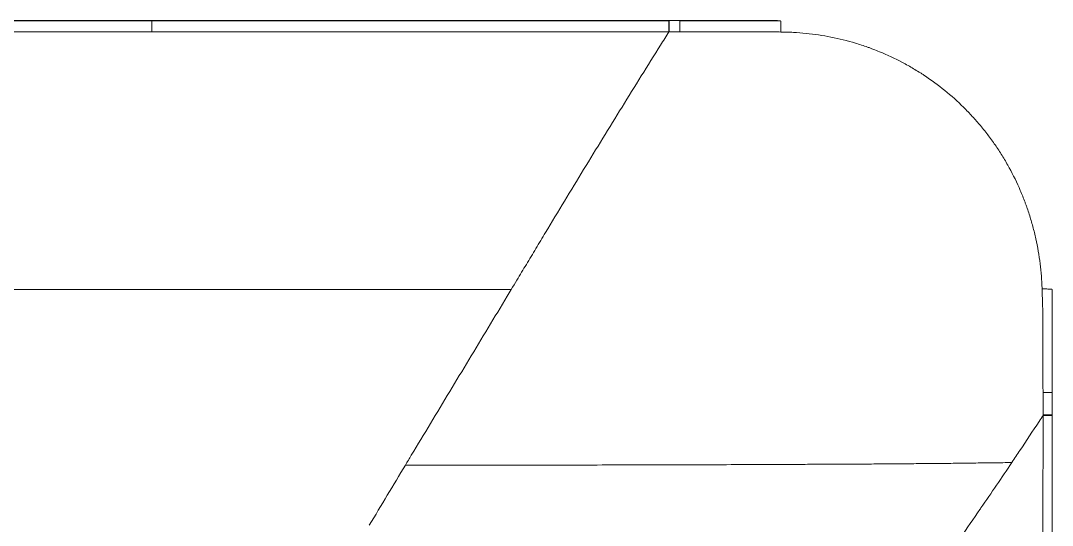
# Model space of a CAD drawing. Header units: millimetres. Extents: x 70151 to 230897, y 35202 to 113211.
# Drawn here: x 183549.6 to 183700.3, y 71215.1 to 71288.8 of the extents above; entities that cross this region are included whole.
import ezdxf

# ---------------------------------------------------------------- set-up
doc = ezdxf.new("R2010")
doc.units = ezdxf.units.MM
doc.header["$LTSCALE"] = 50
doc.layers.add('2-con', color=2, linetype='Continuous')
doc.layers.add('mark-B', color=2, linetype='Continuous', lineweight=20)

# ---------------------------------------------------------------- blocks, each defined once
blk = doc.blocks.new('무풍1way 일반')
at = {"layer": 'mark-B'}
blk.add_line((-544.41, -498.78), (-544.39, -498.78), dxfattribs=at)
blk.add_line((-544.41, -498.78), (-544.39, -498.78), dxfattribs=at)
for centre, major_axis, ratio, start_param, end_param in [((-598.09, -446.1), (-2.31, 0), 0.009278, 0.014051, 1.142358), ((-598.09, -446.1), (-2.31, 0), 0.009278, 0.014051, 1.142358), ((-546, -498.09), (0, -2.31), 0.000111, 5.014126, 6.269245), ((-546, -498.09), (0, -2.31), 0.000111, 5.014126, 6.269245)]:
    blk.add_ellipse(centre, major_axis=major_axis, ratio=ratio, start_param=start_param, end_param=end_param, dxfattribs=at)
for points, degree in [([(-600.41, -442.84), (-600.39, -308.78), (-600.38, -174.73), (-600.32, -40.67)], 3), ([(-600.41, -442.84), (-600.39, -308.78), (-600.38, -174.73), (-600.32, -40.67)], 3), ([(-505.88, -435.5), (-504.12, -432.57), (-502.36, -429.64), (-500.6, -426.71)], 3), ([(-505.88, -435.5), (-504.12, -432.57), (-502.36, -429.64), (-500.6, -426.71)], 3), ([(-600.4, -442.84), (-600.41, -442.84)], 1), ([(-600.4, -442.84), (-600.41, -442.84)], 1), ([(-600.4, -442.84), (-600.4, -442.8), (-600.4, -442.77), (-600.4, -442.73)], 3), ([(-600.4, -442.84), (-600.4, -442.8), (-600.4, -442.77), (-600.4, -442.73)], 3), ([(-600.37, -461.16), (-600.39, -461.17)], 1), ([(-600.37, -461.16), (-600.39, -461.17)], 1), ([(-521.35, -461.16), (-503.11, -461.16), (-484.88, -461.16), (-466.64, -461.16)], 3), ([(-521.35, -461.16), (-503.11, -461.16), (-484.88, -461.16), (-466.64, -461.16)], 3), ([(-466.64, -461.17), (-463.28, -461.17), (-459.91, -461.17), (-456.55, -461.17)], 3), ([(-466.64, -461.17), (-463.28, -461.17), (-459.91, -461.17), (-456.55, -461.17)], 3), ([(-456.55, -461.17), (-456.55, -461.17), (-456.55, -461.17), (-456.55, -461.16)], 3), ([(-456.55, -461.16), (-453.68, -461.16), (-450.81, -461.16), (-447.94, -461.16)], 3), ([(-456.55, -461.17), (-456.55, -461.17), (-456.55, -461.17), (-456.55, -461.16)], 3), ([(-456.55, -461.16), (-453.68, -461.16), (-450.81, -461.16), (-447.94, -461.16)], 3), ([(-544.41, -500.4), (-544.41, -500.42)], 1), ([(-544.39, -500.4), (-544.4, -500.4), (-544.4, -500.4), (-544.41, -500.4)], 3), ([(-544.41, -500.4), (-544.41, -500.42)], 1), ([(-544.39, -500.4), (-544.4, -500.4), (-544.4, -500.4), (-544.41, -500.4)], 3), ([(-468.81, -500.4), (-468.81, -500.42)], 1), ([(-468.81, -500.4), (-468.81, -500.42)], 1), ([(-447.72, -500.42), (-454.75, -500.42), (-461.78, -500.42), (-468.81, -500.42)], 3), ([(-447.72, -500.42), (-454.75, -500.42), (-461.78, -500.42), (-468.81, -500.42)], 3)]:
    blk.add_open_spline(points, degree=degree, dxfattribs=at)
for points, knots in [([(-598.85, -40.76), (-598.87, -57.51), (-598.88, -74.26), (-598.91, -107.76), (-598.93, -124.51), (-598.96, -174.76), (-598.98, -208.26), (-599.01, -275.25), (-599.02, -308.75), (-599.03, -375.75), (-599.04, -409.25), (-599.05, -442.75)], [0, 0, 0, 0, 0.125, 0.125, 0.25, 0.25, 0.5, 0.5, 0.75, 0.75, 1, 1, 1, 1]), ([(-598.85, -40.76), (-598.87, -57.51), (-598.88, -74.26), (-598.91, -107.76), (-598.93, -124.51), (-598.96, -174.76), (-598.98, -208.26), (-599.01, -275.25), (-599.02, -308.75), (-599.03, -375.75), (-599.04, -409.25), (-599.05, -442.75)], [0, 0, 0, 0, 0.125, 0.125, 0.25, 0.25, 0.5, 0.5, 0.75, 0.75, 1, 1, 1, 1]), ([(-580.48, -415.72), (-580.71, -416.04), (-581.94, -417.76), (-585.09, -422.19), (-587.96, -426.3), (-589.83, -429.02)], [0, 0, 0, 0, 0.074315, 0.388625, 1, 1, 1, 1]), ([(-580.48, -415.72), (-580.71, -416.04), (-581.94, -417.76), (-585.09, -422.19), (-587.96, -426.3), (-589.83, -429.02)], [0, 0, 0, 0, 0.074315, 0.388625, 1, 1, 1, 1]), ([(-589.83, -429.02), (-589.88, -429.1), (-591.45, -431.38), (-593.01, -433.66), (-594.49, -435.88)], [0, 0, 0, 0, 0.033607, 1, 1, 1, 1]), ([(-589.83, -429.02), (-589.88, -429.1), (-591.45, -431.38), (-593.01, -433.66), (-594.49, -435.88)], [0, 0, 0, 0, 0.033607, 1, 1, 1, 1]), ([(-505.88, -435.5), (-509.63, -435.5), (-513.37, -435.5), (-517.57, -435.5), (-518.04, -435.5), (-518.74, -435.5), (-518.97, -435.5), (-519.44, -435.5), (-519.67, -435.5), (-520.84, -435.5), (-521.78, -435.5), (-524.58, -435.5), (-526.45, -435.51), (-530.18, -435.51), (-532.05, -435.51), (-535.78, -435.52), (-537.65, -435.52), (-541.38, -435.53), (-543.24, -435.54), (-546.97, -435.55), (-548.83, -435.55), (-552.56, -435.56), (-554.42, -435.57), (-556.75, -435.58), (-557.21, -435.58), (-558.14, -435.58), (-558.61, -435.59), (-560, -435.59), (-560.93, -435.6), (-562.79, -435.6), (-563.72, -435.61), (-565.57, -435.62), (-566.5, -435.62), (-569.27, -435.63), (-571.12, -435.64), (-573.88, -435.66), (-574.8, -435.67), (-576.18, -435.68), (-576.64, -435.68), (-577.56, -435.69), (-578.01, -435.69), (-579.38, -435.7), (-580.3, -435.71), (-581.43, -435.72), (-581.66, -435.72), (-582.11, -435.72), (-582.56, -435.73), (-583.02, -435.73), (-583.35, -435.74), (-583.47, -435.74), (-583.69, -435.74), (-583.8, -435.74), (-584.14, -435.74), (-584.36, -435.75), (-584.81, -435.75), (-585.03, -435.75), (-585.7, -435.76), (-586.15, -435.77), (-587.48, -435.78), (-588.37, -435.79), (-590.13, -435.82), (-591.01, -435.83), (-592.76, -435.85), (-593.63, -435.86), (-594.49, -435.88)], [0, 0, 0, 0, 0.125, 0.125, 0.140625, 0.140625, 0.148437, 0.148437, 0.15625, 0.15625, 0.1875, 0.1875, 0.25, 0.25, 0.3125, 0.3125, 0.375, 0.375, 0.4375, 0.4375, 0.5, 0.5, 0.5625, 0.5625, 0.578125, 0.578125, 0.59375, 0.59375, 0.625, 0.625, 0.65625, 0.65625, 0.6875, 0.6875, 0.75, 0.75, 0.78125, 0.78125, 0.796875, 0.796875, 0.8125, 0.8125, 0.84375, 0.84375, 0.851563, 0.851563, 0.859375, 0.867188, 0.867188, 0.871094, 0.871094, 0.875, 0.875, 0.882813, 0.882813, 0.890625, 0.890625, 0.90625, 0.90625, 0.9375, 0.9375, 0.96875, 0.96875, 1, 1, 1, 1]), ([(-505.88, -435.5), (-509.63, -435.5), (-513.37, -435.5), (-517.57, -435.5), (-518.04, -435.5), (-518.74, -435.5), (-518.97, -435.5), (-519.44, -435.5), (-519.67, -435.5), (-520.84, -435.5), (-521.78, -435.5), (-524.58, -435.5), (-526.45, -435.51), (-530.18, -435.51), (-532.05, -435.51), (-535.78, -435.52), (-537.65, -435.52), (-541.38, -435.53), (-543.24, -435.54), (-546.97, -435.55), (-548.83, -435.55), (-552.56, -435.56), (-554.42, -435.57), (-556.75, -435.58), (-557.21, -435.58), (-558.14, -435.58), (-558.61, -435.59), (-560, -435.59), (-560.93, -435.6), (-562.79, -435.6), (-563.72, -435.61), (-565.57, -435.62), (-566.5, -435.62), (-569.27, -435.63), (-571.12, -435.64), (-573.88, -435.66), (-574.8, -435.67), (-576.18, -435.68), (-576.64, -435.68), (-577.56, -435.69), (-578.01, -435.69), (-579.38, -435.7), (-580.3, -435.71), (-581.43, -435.72), (-581.66, -435.72), (-582.11, -435.72), (-582.56, -435.73), (-583.02, -435.73), (-583.35, -435.74), (-583.47, -435.74), (-583.69, -435.74), (-583.8, -435.74), (-584.14, -435.74), (-584.36, -435.75), (-584.81, -435.75), (-585.03, -435.75), (-585.7, -435.76), (-586.15, -435.77), (-587.48, -435.78), (-588.37, -435.79), (-590.13, -435.82), (-591.01, -435.83), (-592.76, -435.85), (-593.63, -435.86), (-594.49, -435.88)], [0, 0, 0, 0, 0.125, 0.125, 0.140625, 0.140625, 0.148438, 0.148438, 0.15625, 0.15625, 0.1875, 0.1875, 0.25, 0.25, 0.3125, 0.3125, 0.375, 0.375, 0.4375, 0.4375, 0.5, 0.5, 0.5625, 0.5625, 0.578125, 0.578125, 0.59375, 0.59375, 0.625, 0.625, 0.65625, 0.65625, 0.6875, 0.6875, 0.75, 0.75, 0.78125, 0.78125, 0.796875, 0.796875, 0.8125, 0.8125, 0.84375, 0.84375, 0.851563, 0.851563, 0.859375, 0.867188, 0.867188, 0.871094, 0.871094, 0.875, 0.875, 0.882813, 0.882813, 0.890625, 0.890625, 0.90625, 0.90625, 0.9375, 0.9375, 0.96875, 0.96875, 1, 1, 1, 1]), ([(-505.88, -435.5), (-506.17, -435.98), (-508.33, -439.56), (-512.35, -446.24), (-517.03, -453.99), (-520.03, -458.96), (-521.16, -460.84), (-521.35, -461.16)], [0, 0, 0, 0, 0.055893, 0.4182, 0.780507, 0.96166, 1, 1, 1, 1]), ([(-505.88, -435.5), (-506.17, -435.98), (-508.33, -439.56), (-512.35, -446.24), (-517.03, -453.99), (-520.03, -458.96), (-521.16, -460.84), (-521.35, -461.16)], [0, 0, 0, 0, 0.055893, 0.4182, 0.780507, 0.96166, 1, 1, 1, 1]), ([(-594.49, -435.88), (-594.89, -436.47), (-596.23, -438.46), (-597.74, -440.76), (-598.86, -442.46), (-599.05, -442.75)], [0, 0, 0, 0, 0.259112, 0.872786, 1, 1, 1, 1]), ([(-594.49, -435.88), (-594.89, -436.47), (-596.23, -438.46), (-597.74, -440.76), (-598.86, -442.46), (-599.05, -442.75)], [0, 0, 0, 0, 0.259112, 0.872786, 1, 1, 1, 1]), ([(-600.41, -446.1), (-600.41, -445.56), (-600.41, -445.01), (-600.41, -444.2), (-600.41, -443.93), (-600.41, -443.38), (-600.41, -443.11), (-600.41, -442.84)], [0, 0, 0, 0, 0.5, 0.5, 0.75, 0.75, 1, 1, 1, 1]), ([(-600.41, -446.1), (-600.41, -445.56), (-600.41, -445.01), (-600.41, -444.2), (-600.41, -443.93), (-600.41, -443.38), (-600.41, -443.11), (-600.41, -442.84)], [0, 0, 0, 0, 0.5, 0.5, 0.75, 0.75, 1, 1, 1, 1]), ([(-600.4, -442.73), (-600.39, -442.73), (-600.38, -442.73), (-600.35, -442.73), (-600.33, -442.73), (-600.26, -442.74), (-600.22, -442.74), (-600.13, -442.74), (-600.08, -442.74), (-599.96, -442.74), (-599.9, -442.74), (-599.75, -442.74), (-599.68, -442.74), (-599.51, -442.74), (-599.42, -442.75), (-599.24, -442.75), (-599.15, -442.75), (-599.05, -442.75)], [0, 0, 0, 0, 0.125, 0.125, 0.25, 0.25, 0.375, 0.375, 0.5, 0.5, 0.625, 0.625, 0.75, 0.75, 0.875, 0.875, 1, 1, 1, 1]), ([(-600.4, -442.73), (-600.39, -442.73), (-600.38, -442.73), (-600.35, -442.73), (-600.33, -442.73), (-600.26, -442.74), (-600.22, -442.74), (-600.13, -442.74), (-600.08, -442.74), (-599.96, -442.74), (-599.9, -442.74), (-599.75, -442.74), (-599.68, -442.74), (-599.51, -442.74), (-599.42, -442.75), (-599.24, -442.75), (-599.15, -442.75), (-599.05, -442.75)], [0, 0, 0, 0, 0.125, 0.125, 0.25, 0.25, 0.375, 0.375, 0.5, 0.5, 0.625, 0.625, 0.75, 0.75, 0.875, 0.875, 1, 1, 1, 1]), ([(-600.4, -442.84), (-600.39, -442.84), (-600.38, -442.84), (-600.35, -442.84), (-600.33, -442.84), (-600.26, -442.84), (-600.22, -442.84), (-600.13, -442.85), (-600.08, -442.85), (-599.96, -442.85), (-599.9, -442.85), (-599.75, -442.85), (-599.68, -442.85), (-599.51, -442.85), (-599.42, -442.85), (-599.24, -442.85), (-599.15, -442.85), (-599.05, -442.86)], [0, 0, 0, 0, 0.125, 0.125, 0.25, 0.25, 0.375, 0.375, 0.5, 0.5, 0.625, 0.625, 0.75, 0.75, 0.875, 0.875, 1, 1, 1, 1]), ([(-600.4, -442.84), (-600.39, -442.84), (-600.38, -442.84), (-600.35, -442.84), (-600.33, -442.84), (-600.26, -442.84), (-600.22, -442.84), (-600.13, -442.85), (-600.08, -442.85), (-599.96, -442.85), (-599.9, -442.85), (-599.75, -442.85), (-599.68, -442.85), (-599.51, -442.85), (-599.42, -442.85), (-599.24, -442.85), (-599.15, -442.85), (-599.05, -442.86)], [0, 0, 0, 0, 0.125, 0.125, 0.25, 0.25, 0.375, 0.375, 0.5, 0.5, 0.625, 0.625, 0.75, 0.75, 0.875, 0.875, 1, 1, 1, 1]), ([(-599.05, -442.75), (-599.05, -442.75), (-599.05, -442.75), (-599.05, -442.78), (-599.05, -442.82), (-599.05, -442.86)], [0, 0, 0, 0, 0.000397, 0.000397, 1, 1, 1, 1]), ([(-599.05, -442.75), (-599.05, -442.75), (-599.05, -442.75), (-599.05, -442.78), (-599.05, -442.82), (-599.05, -442.86)], [0, 0, 0, 0, 0.000397, 0.000397, 1, 1, 1, 1]), ([(-599.05, -442.86), (-599.05, -442.94), (-599.05, -443.03), (-599.05, -443.45), (-599.05, -443.78), (-599.05, -444.65), (-599.05, -445.17), (-599.05, -445.84), (-599.05, -445.98), (-599.05, -446.12)], [0, 0, 0, 0, 0.080013, 0.080013, 0.386564, 0.386564, 0.870225, 0.870225, 1, 1, 1, 1]), ([(-599.05, -442.86), (-599.05, -442.94), (-599.05, -443.03), (-599.05, -443.45), (-599.05, -443.78), (-599.05, -444.65), (-599.05, -445.17), (-599.05, -445.84), (-599.05, -445.98), (-599.05, -446.12)], [0, 0, 0, 0, 0.080013, 0.080013, 0.386564, 0.386564, 0.870225, 0.870225, 1, 1, 1, 1]), ([(-600.37, -461.16), (-600.38, -460.54), (-600.38, -459.91), (-600.39, -458.97), (-600.39, -458.66), (-600.39, -458.18), (-600.39, -458.03), (-600.39, -457.71), (-600.39, -457.56), (-600.39, -456.77), (-600.39, -456.15), (-600.39, -454.89), (-600.39, -454.26), (-600.39, -451.12), (-600.4, -448.61), (-600.4, -446.1)], [0, 0, 0, 0, 0.125, 0.125, 0.1875, 0.1875, 0.21875, 0.21875, 0.25, 0.25, 0.375, 0.375, 0.5, 0.5, 1, 1, 1, 1]), ([(-600.37, -461.16), (-600.38, -460.54), (-600.38, -459.91), (-600.39, -458.97), (-600.39, -458.66), (-600.39, -458.18), (-600.39, -458.03), (-600.39, -457.71), (-600.39, -457.56), (-600.39, -456.77), (-600.39, -456.15), (-600.39, -454.89), (-600.39, -454.26), (-600.39, -451.12), (-600.4, -448.61), (-600.4, -446.1)], [0, 0, 0, 0, 0.125, 0.125, 0.1875, 0.1875, 0.21875, 0.21875, 0.25, 0.25, 0.375, 0.375, 0.5, 0.5, 1, 1, 1, 1]), ([(-599.05, -446.12), (-599.04, -448.64), (-599.04, -451.16), (-599.03, -454.31), (-599.03, -454.94), (-599.03, -455.88), (-599.03, -456.2), (-599.03, -456.67), (-599.03, -456.91), (-599.03, -457.14), (-599.03, -457.3), (-599.03, -457.38), (-599.03, -457.54), (-599.02, -457.61), (-599.02, -457.77), (-599.02, -457.85), (-599.02, -457.97), (-599.02, -458.01), (-599.02, -458.09), (-599.01, -458.13), (-599.01, -458.24), (-599.01, -458.32), (-598.99, -458.72), (-598.98, -459.03), (-598.95, -459.98), (-598.93, -460.6), (-598.91, -461.23)], [0, 0, 0, 0, 0.5, 0.5, 0.625, 0.625, 0.6875, 0.6875, 0.71875, 0.734375, 0.734375, 0.75, 0.75, 0.765625, 0.765625, 0.78125, 0.78125, 0.789062, 0.789062, 0.796875, 0.796875, 0.8125, 0.8125, 0.875, 0.875, 1, 1, 1, 1]), ([(-599.05, -446.12), (-599.04, -448.64), (-599.04, -451.16), (-599.03, -454.31), (-599.03, -454.94), (-599.03, -455.88), (-599.03, -456.2), (-599.03, -456.67), (-599.03, -456.91), (-599.03, -457.14), (-599.03, -457.3), (-599.03, -457.38), (-599.03, -457.54), (-599.02, -457.61), (-599.02, -457.77), (-599.02, -457.85), (-599.02, -457.97), (-599.02, -458.01), (-599.02, -458.09), (-599.01, -458.13), (-599.01, -458.24), (-599.01, -458.32), (-598.99, -458.72), (-598.98, -459.03), (-598.95, -459.98), (-598.93, -460.6), (-598.91, -461.23)], [0, 0, 0, 0, 0.5, 0.5, 0.625, 0.625, 0.6875, 0.6875, 0.71875, 0.734375, 0.734375, 0.75, 0.75, 0.765625, 0.765625, 0.78125, 0.78125, 0.789063, 0.789063, 0.796875, 0.796875, 0.8125, 0.8125, 0.875, 0.875, 1, 1, 1, 1]), ([(-600.37, -461.16), (-600.37, -461.17), (-600.36, -461.17), (-600.32, -461.18), (-600.3, -461.19), (-600.23, -461.19), (-600.19, -461.2), (-600.09, -461.2), (-600.03, -461.21), (-599.9, -461.21), (-599.83, -461.22), (-599.67, -461.22), (-599.59, -461.22), (-599.41, -461.23), (-599.32, -461.23), (-599.12, -461.23), (-599.02, -461.23), (-598.91, -461.23)], [0, 0, 0, 0, 0.125, 0.125, 0.25, 0.25, 0.375, 0.375, 0.5, 0.5, 0.625, 0.625, 0.75, 0.75, 0.875, 0.875, 1, 1, 1, 1]), ([(-600.37, -461.16), (-600.37, -461.17), (-600.36, -461.17), (-600.32, -461.18), (-600.3, -461.19), (-600.23, -461.19), (-600.19, -461.2), (-600.09, -461.2), (-600.03, -461.21), (-599.9, -461.21), (-599.83, -461.22), (-599.67, -461.22), (-599.59, -461.22), (-599.41, -461.23), (-599.32, -461.23), (-599.12, -461.23), (-599.02, -461.23), (-598.91, -461.23)], [0, 0, 0, 0, 0.125, 0.125, 0.25, 0.25, 0.375, 0.375, 0.5, 0.5, 0.625, 0.625, 0.75, 0.75, 0.875, 0.875, 1, 1, 1, 1]), ([(-598.91, -461.23), (-598.9, -461.54), (-598.89, -461.85), (-598.87, -462.23), (-598.86, -462.31), (-598.85, -462.47), (-598.84, -462.7), (-598.78, -463.55), (-598.7, -464.31), (-598.47, -466.14), (-598.26, -467.36), (-597.87, -469.16), (-597.72, -469.75), (-597.4, -470.94), (-597.23, -471.54), (-596.94, -472.42), (-596.84, -472.72), (-596.69, -473.16), (-596.64, -473.3), (-596.53, -473.59), (-596.37, -474.03), (-596.2, -474.47), (-595.97, -475.04), (-595.85, -475.32), (-595.24, -476.74), (-594.7, -477.85), (-593.82, -479.46), (-593.51, -479.99), (-593.03, -480.78), (-592.86, -481.04), (-592.53, -481.55), (-592.02, -482.32), (-591.48, -483.08), (-590.92, -483.82), (-590.73, -484.06), (-590.44, -484.43), (-590.34, -484.55), (-590.14, -484.79), (-590.04, -484.91), (-589.55, -485.51), (-589.14, -485.97), (-588.51, -486.65), (-588.3, -486.88), (-587.88, -487.32), (-587.66, -487.54), (-586.56, -488.62), (-585.65, -489.44), (-583.74, -490.99), (-582.75, -491.72), (-581.58, -492.49), (-581.45, -492.57), (-581.19, -492.74), (-581.06, -492.83), (-580.67, -493.07), (-580.4, -493.24), (-579.6, -493.71), (-579.06, -494.02), (-577.42, -494.89), (-576.29, -495.41), (-574.86, -496), (-574.57, -496.11), (-574.13, -496.28), (-573.99, -496.34), (-573.7, -496.44), (-572.97, -496.71), (-572.23, -496.95), (-570.46, -497.48), (-569.27, -497.78), (-566.86, -498.25), (-565.65, -498.43), (-563.82, -498.62), (-563.2, -498.67), (-562.43, -498.71), (-562.28, -498.71), (-561.97, -498.73), (-561.81, -498.73), (-561.35, -498.74), (-561.04, -498.75), (-560.73, -498.75)], [0, 0, 0, 0, 0.015625, 0.015625, 0.019531, 0.019531, 0.023438, 0.03125, 0.0625, 0.0625, 0.125, 0.125, 0.15625, 0.15625, 0.1875, 0.1875, 0.203125, 0.203125, 0.210938, 0.210938, 0.21875, 0.234375, 0.234375, 0.25, 0.25, 0.3125, 0.3125, 0.34375, 0.34375, 0.359375, 0.359375, 0.375, 0.40625, 0.40625, 0.421875, 0.421875, 0.429688, 0.429688, 0.4375, 0.4375, 0.46875, 0.46875, 0.484375, 0.484375, 0.5, 0.5, 0.5625, 0.5625, 0.625, 0.625, 0.632813, 0.632813, 0.640625, 0.640625, 0.65625, 0.65625, 0.6875, 0.6875, 0.75, 0.75, 0.765625, 0.765625, 0.773438, 0.773438, 0.78125, 0.8125, 0.8125, 0.875, 0.875, 0.9375, 0.9375, 0.96875, 0.96875, 0.976563, 0.976563, 0.984375, 0.984375, 1, 1, 1, 1]), ([(-598.91, -461.23), (-598.9, -461.54), (-598.89, -461.85), (-598.87, -462.23), (-598.86, -462.31), (-598.85, -462.47), (-598.84, -462.7), (-598.78, -463.55), (-598.7, -464.31), (-598.47, -466.14), (-598.26, -467.36), (-597.87, -469.16), (-597.72, -469.75), (-597.4, -470.94), (-597.23, -471.54), (-596.94, -472.42), (-596.84, -472.72), (-596.69, -473.16), (-596.64, -473.3), (-596.53, -473.59), (-596.37, -474.03), (-596.2, -474.47), (-595.97, -475.04), (-595.85, -475.32), (-595.24, -476.74), (-594.7, -477.85), (-593.82, -479.46), (-593.51, -479.99), (-593.03, -480.78), (-592.86, -481.04), (-592.53, -481.55), (-592.02, -482.32), (-591.48, -483.08), (-590.92, -483.82), (-590.73, -484.06), (-590.44, -484.43), (-590.34, -484.55), (-590.14, -484.79), (-590.04, -484.91), (-589.55, -485.51), (-589.14, -485.97), (-588.51, -486.65), (-588.3, -486.88), (-587.88, -487.32), (-587.66, -487.54), (-586.56, -488.62), (-585.65, -489.44), (-583.74, -490.99), (-582.75, -491.72), (-581.58, -492.49), (-581.45, -492.57), (-581.19, -492.74), (-581.06, -492.83), (-580.67, -493.07), (-580.4, -493.24), (-579.6, -493.71), (-579.06, -494.02), (-577.42, -494.89), (-576.29, -495.41), (-574.86, -496), (-574.57, -496.11), (-574.13, -496.28), (-573.99, -496.34), (-573.7, -496.44), (-572.97, -496.71), (-572.23, -496.95), (-570.46, -497.48), (-569.27, -497.78), (-566.86, -498.25), (-565.65, -498.43), (-563.82, -498.62), (-563.2, -498.67), (-562.43, -498.71), (-562.28, -498.71), (-561.97, -498.73), (-561.81, -498.73), (-561.35, -498.74), (-561.04, -498.75), (-560.73, -498.75)], [0, 0, 0, 0, 0.015625, 0.015625, 0.019531, 0.019531, 0.023437, 0.03125, 0.0625, 0.0625, 0.125, 0.125, 0.15625, 0.15625, 0.1875, 0.1875, 0.203125, 0.203125, 0.210937, 0.210937, 0.21875, 0.234375, 0.234375, 0.25, 0.25, 0.3125, 0.3125, 0.34375, 0.34375, 0.359375, 0.359375, 0.375, 0.40625, 0.40625, 0.421875, 0.421875, 0.429687, 0.429687, 0.4375, 0.4375, 0.46875, 0.46875, 0.484375, 0.484375, 0.5, 0.5, 0.5625, 0.5625, 0.625, 0.625, 0.632813, 0.632813, 0.640625, 0.640625, 0.65625, 0.65625, 0.6875, 0.6875, 0.75, 0.75, 0.765625, 0.765625, 0.773438, 0.773438, 0.78125, 0.8125, 0.8125, 0.875, 0.875, 0.9375, 0.9375, 0.96875, 0.96875, 0.976563, 0.976563, 0.984375, 0.984375, 1, 1, 1, 1]), ([(-521.35, -461.16), (-521.62, -461.61), (-522.36, -462.83), (-523.56, -464.82), (-524.95, -467.14), (-526.81, -470.22), (-530.06, -475.61), (-534.73, -483.25), (-539.41, -490.83), (-542.63, -495.99), (-543.98, -498.13), (-544.39, -498.78)], [0, 0, 0, 0, 0.035081, 0.095911, 0.156741, 0.217571, 0.33923, 0.582549, 0.825868, 0.947527, 1, 1, 1, 1]), ([(-521.35, -461.16), (-521.62, -461.61), (-522.36, -462.83), (-523.56, -464.82), (-524.95, -467.14), (-526.81, -470.22), (-530.06, -475.61), (-534.73, -483.25), (-539.41, -490.83), (-542.63, -495.99), (-543.98, -498.13), (-544.39, -498.78)], [0, 0, 0, 0, 0.035081, 0.095911, 0.156741, 0.217571, 0.33923, 0.582549, 0.825868, 0.947527, 1, 1, 1, 1]), ([(-560.71, -500.4), (-560.71, -500.39), (-560.71, -500.38), (-560.72, -500.34), (-560.72, -500.31), (-560.72, -500.26), (-560.72, -500.25), (-560.72, -500.23), (-560.72, -500.19), (-560.72, -500.16), (-560.72, -500.07), (-560.72, -500.01), (-560.72, -499.91), (-560.72, -499.89), (-560.72, -499.86), (-560.72, -499.84), (-560.72, -499.78), (-560.72, -499.73), (-560.73, -499.6), (-560.73, -499.51), (-560.73, -499.38), (-560.73, -499.36), (-560.73, -499.31), (-560.73, -499.28), (-560.73, -499.2), (-560.73, -499.15), (-560.73, -499.06), (-560.73, -499.03), (-560.73, -498.99), (-560.73, -498.98), (-560.73, -498.97), (-560.73, -498.95), (-560.73, -498.88), (-560.73, -498.81), (-560.73, -498.75)], [0, 0, 0, 0, 0.125, 0.125, 0.25, 0.25, 0.28125, 0.28125, 0.3125, 0.375, 0.375, 0.5, 0.5, 0.53125, 0.53125, 0.5625, 0.5625, 0.625, 0.625, 0.75, 0.75, 0.78125, 0.78125, 0.8125, 0.8125, 0.875, 0.875, 0.90625, 0.914063, 0.914063, 0.921875, 0.921875, 0.9375, 1, 1, 1, 1]), ([(-560.71, -500.4), (-560.71, -500.39), (-560.71, -500.38), (-560.72, -500.34), (-560.72, -500.31), (-560.72, -500.26), (-560.72, -500.25), (-560.72, -500.23), (-560.72, -500.19), (-560.72, -500.16), (-560.72, -500.07), (-560.72, -500.01), (-560.72, -499.91), (-560.72, -499.89), (-560.72, -499.86), (-560.72, -499.84), (-560.72, -499.78), (-560.72, -499.73), (-560.73, -499.6), (-560.73, -499.51), (-560.73, -499.38), (-560.73, -499.36), (-560.73, -499.31), (-560.73, -499.28), (-560.73, -499.2), (-560.73, -499.15), (-560.73, -499.06), (-560.73, -499.03), (-560.73, -498.99), (-560.73, -498.98), (-560.73, -498.97), (-560.73, -498.95), (-560.73, -498.88), (-560.73, -498.81), (-560.73, -498.75)], [0, 0, 0, 0, 0.125, 0.125, 0.25, 0.25, 0.28125, 0.28125, 0.3125, 0.375, 0.375, 0.5, 0.5, 0.53125, 0.53125, 0.5625, 0.5625, 0.625, 0.625, 0.75, 0.75, 0.78125, 0.78125, 0.8125, 0.8125, 0.875, 0.875, 0.90625, 0.914062, 0.914062, 0.921875, 0.921875, 0.9375, 1, 1, 1, 1]), ([(-560.73, -498.75), (-560.42, -498.76), (-560.11, -498.76), (-559.73, -498.77), (-559.65, -498.77), (-559.5, -498.77), (-559.42, -498.77), (-559.19, -498.77), (-559.04, -498.77), (-558.58, -498.77), (-558.27, -498.77), (-557.66, -498.77), (-557.35, -498.77), (-556.43, -498.77), (-555.82, -498.77), (-554.9, -498.77), (-554.59, -498.77), (-553.97, -498.77), (-553.67, -498.77), (-550.91, -498.78), (-548.45, -498.78), (-546, -498.78)], [0, 0, 0, 0, 0.0625, 0.0625, 0.078125, 0.078125, 0.09375, 0.09375, 0.125, 0.125, 0.1875, 0.1875, 0.25, 0.25, 0.375, 0.375, 0.4375, 0.4375, 0.5, 0.5, 1, 1, 1, 1]), ([(-560.73, -498.75), (-560.42, -498.76), (-560.11, -498.76), (-559.73, -498.77), (-559.65, -498.77), (-559.5, -498.77), (-559.42, -498.77), (-559.19, -498.77), (-559.04, -498.77), (-558.58, -498.77), (-558.27, -498.77), (-557.66, -498.77), (-557.35, -498.77), (-556.43, -498.77), (-555.82, -498.77), (-554.9, -498.77), (-554.59, -498.77), (-553.97, -498.77), (-553.67, -498.77), (-550.91, -498.78), (-548.45, -498.78), (-546, -498.78)], [0, 0, 0, 0, 0.0625, 0.0625, 0.078125, 0.078125, 0.09375, 0.09375, 0.125, 0.125, 0.1875, 0.1875, 0.25, 0.25, 0.375, 0.375, 0.4375, 0.4375, 0.5, 0.5, 1, 1, 1, 1]), ([(-546, -498.78), (-546, -498.78), (-546, -498.78), (-545.73, -498.78), (-545.47, -498.78), (-545.07, -498.78), (-544.94, -498.78), (-544.67, -498.78), (-544.54, -498.78), (-544.41, -498.78)], [0, 0, 0, 0, 0.000222, 0.000222, 0.500245, 0.500245, 0.752773, 0.752773, 1, 1, 1, 1]), ([(-546, -498.78), (-546, -498.78), (-546, -498.78), (-545.73, -498.78), (-545.47, -498.78), (-545.07, -498.78), (-544.94, -498.78), (-544.67, -498.78), (-544.54, -498.78), (-544.41, -498.78)], [0, 0, 0, 0, 0.000222, 0.000222, 0.500245, 0.500245, 0.752773, 0.752773, 1, 1, 1, 1]), ([(-544.41, -500.4), (-544.41, -500.4), (-544.41, -500.39), (-544.41, -500.35), (-544.41, -500.32), (-544.41, -500.24), (-544.41, -500.19), (-544.41, -500.08), (-544.41, -500.01), (-544.41, -499.87), (-544.41, -499.79), (-544.41, -499.62), (-544.41, -499.52), (-544.41, -499.33), (-544.41, -499.22), (-544.41, -499.01), (-544.41, -498.89), (-544.41, -498.78)], [0, 0, 0, 0, 0.125, 0.125, 0.25, 0.25, 0.375, 0.375, 0.5, 0.5, 0.625, 0.625, 0.75, 0.75, 0.875, 0.875, 1, 1, 1, 1]), ([(-544.41, -500.4), (-544.41, -500.4), (-544.41, -500.39), (-544.41, -500.35), (-544.41, -500.32), (-544.41, -500.24), (-544.41, -500.19), (-544.41, -500.08), (-544.41, -500.01), (-544.41, -499.87), (-544.41, -499.79), (-544.41, -499.62), (-544.41, -499.52), (-544.41, -499.33), (-544.41, -499.22), (-544.41, -499.01), (-544.41, -498.89), (-544.41, -498.78)], [0, 0, 0, 0, 0.125, 0.125, 0.25, 0.25, 0.375, 0.375, 0.5, 0.5, 0.625, 0.625, 0.75, 0.75, 0.875, 0.875, 1, 1, 1, 1]), ([(-544.39, -500.4), (-544.39, -500.4), (-544.39, -500.39), (-544.39, -500.35), (-544.39, -500.32), (-544.39, -500.24), (-544.39, -500.19), (-544.39, -500.08), (-544.39, -500.02), (-544.39, -499.87), (-544.39, -499.79), (-544.39, -499.62), (-544.39, -499.52), (-544.39, -499.33), (-544.39, -499.22), (-544.39, -499.01), (-544.39, -498.89), (-544.39, -498.78)], [0, 0, 0, 0, 0.125, 0.125, 0.25, 0.25, 0.375, 0.375, 0.5, 0.5, 0.625, 0.625, 0.75, 0.75, 0.875, 0.875, 1, 1, 1, 1]), ([(-544.39, -498.78), (-542.85, -498.78), (-541.31, -498.78), (-533.61, -498.78), (-527.45, -498.78), (-503.8, -498.78), (-486.31, -498.78), (-468.81, -498.78)], [0, 0, 0, 0, 0.061118, 0.061118, 0.305591, 0.305591, 1, 1, 1, 1]), ([(-544.39, -500.4), (-544.39, -500.4), (-544.39, -500.39), (-544.39, -500.35), (-544.39, -500.32), (-544.39, -500.24), (-544.39, -500.19), (-544.39, -500.08), (-544.39, -500.02), (-544.39, -499.87), (-544.39, -499.79), (-544.39, -499.62), (-544.39, -499.52), (-544.39, -499.33), (-544.39, -499.22), (-544.39, -499.01), (-544.39, -498.89), (-544.39, -498.78)], [0, 0, 0, 0, 0.125, 0.125, 0.25, 0.25, 0.375, 0.375, 0.5, 0.5, 0.625, 0.625, 0.75, 0.75, 0.875, 0.875, 1, 1, 1, 1]), ([(-544.39, -498.78), (-542.85, -498.78), (-541.31, -498.78), (-533.61, -498.78), (-527.45, -498.78), (-503.8, -498.78), (-486.31, -498.78), (-468.81, -498.78)], [0, 0, 0, 0, 0.061118, 0.061118, 0.305591, 0.305591, 1, 1, 1, 1]), ([(-468.81, -500.4), (-468.81, -500.4), (-468.81, -500.39), (-468.81, -500.35), (-468.81, -500.32), (-468.81, -500.24), (-468.81, -500.19), (-468.81, -500.08), (-468.81, -500.02), (-468.81, -499.87), (-468.81, -499.79), (-468.81, -499.62), (-468.81, -499.52), (-468.81, -499.33), (-468.81, -499.22), (-468.81, -499.01), (-468.81, -498.89), (-468.81, -498.78)], [0, 0, 0, 0, 0.125, 0.125, 0.25, 0.25, 0.375, 0.375, 0.5, 0.5, 0.625, 0.625, 0.75, 0.75, 0.875, 0.875, 1, 1, 1, 1]), ([(-468.81, -498.78), (-467.27, -498.78), (-465.73, -498.78), (-458.78, -498.78), (-453.36, -498.78), (-447.95, -498.78)], [0, 0, 0, 0, 0.221355, 0.221355, 1, 1, 1, 1]), ([(-468.81, -500.4), (-468.81, -500.4), (-468.81, -500.39), (-468.81, -500.35), (-468.81, -500.32), (-468.81, -500.24), (-468.81, -500.19), (-468.81, -500.08), (-468.81, -500.02), (-468.81, -499.87), (-468.81, -499.79), (-468.81, -499.62), (-468.81, -499.52), (-468.81, -499.33), (-468.81, -499.22), (-468.81, -499.01), (-468.81, -498.89), (-468.81, -498.78)], [0, 0, 0, 0, 0.125, 0.125, 0.25, 0.25, 0.375, 0.375, 0.5, 0.5, 0.625, 0.625, 0.75, 0.75, 0.875, 0.875, 1, 1, 1, 1]), ([(-468.81, -498.78), (-467.27, -498.78), (-465.73, -498.78), (-458.78, -498.78), (-453.36, -498.78), (-447.95, -498.78)], [0, 0, 0, 0, 0.221355, 0.221355, 1, 1, 1, 1]), ([(-546, -500.4), (-548.45, -500.4), (-550.9, -500.4), (-553.66, -500.4), (-553.97, -500.4), (-554.58, -500.4), (-554.89, -500.4), (-555.81, -500.4), (-556.42, -500.4), (-557.65, -500.4), (-558.26, -500.4), (-559.18, -500.4), (-559.49, -500.4), (-560.1, -500.4), (-560.41, -500.4), (-560.71, -500.4)], [0, 0, 0, 0, 0.5, 0.5, 0.5625, 0.5625, 0.625, 0.625, 0.75, 0.75, 0.875, 0.875, 0.9375, 0.9375, 1, 1, 1, 1]), ([(-560.71, -500.4), (-560.71, -500.4), (-560.71, -500.4), (-560.71, -500.41), (-560.71, -500.41), (-560.71, -500.41)], [0, 0, 0, 0, 0.436099, 0.436099, 1, 1, 1, 1]), ([(-546, -500.4), (-548.45, -500.4), (-550.9, -500.4), (-553.66, -500.4), (-553.97, -500.4), (-554.58, -500.4), (-554.89, -500.4), (-555.81, -500.4), (-556.42, -500.4), (-557.65, -500.4), (-558.26, -500.4), (-559.18, -500.4), (-559.49, -500.4), (-560.1, -500.4), (-560.41, -500.4), (-560.71, -500.4)], [0, 0, 0, 0, 0.5, 0.5, 0.5625, 0.5625, 0.625, 0.625, 0.75, 0.75, 0.875, 0.875, 0.9375, 0.9375, 1, 1, 1, 1]), ([(-560.71, -500.4), (-560.71, -500.4), (-560.71, -500.4), (-560.71, -500.41), (-560.71, -500.41), (-560.71, -500.41)], [0, 0, 0, 0, 0.436099, 0.436099, 1, 1, 1, 1]), ([(-546, -500.42), (-548.45, -500.42), (-550.9, -500.42), (-553.66, -500.42), (-553.97, -500.42), (-554.58, -500.42), (-555.5, -500.42), (-557.65, -500.42), (-559.49, -500.42), (-560.71, -500.41)], [0, 0, 0, 0, 0.5, 0.5, 0.5625, 0.5625, 0.625, 0.75, 1, 1, 1, 1]), ([(-546, -500.42), (-548.45, -500.42), (-550.9, -500.42), (-553.66, -500.42), (-553.97, -500.42), (-554.58, -500.42), (-555.5, -500.42), (-557.65, -500.42), (-559.49, -500.42), (-560.71, -500.41)], [0, 0, 0, 0, 0.5, 0.5, 0.5625, 0.5625, 0.625, 0.75, 1, 1, 1, 1]), ([(-544.41, -500.42), (-544.54, -500.42), (-544.68, -500.42), (-544.94, -500.42), (-545.07, -500.42), (-545.34, -500.42), (-545.47, -500.42), (-545.73, -500.42), (-545.86, -500.42), (-546, -500.42)], [0, 0, 0, 0, 0.25, 0.25, 0.5, 0.5, 0.750001, 0.750001, 1, 1, 1, 1]), ([(-544.41, -500.42), (-544.54, -500.42), (-544.68, -500.42), (-544.94, -500.42), (-545.07, -500.42), (-545.34, -500.42), (-545.47, -500.42), (-545.73, -500.42), (-545.86, -500.42), (-546, -500.42)], [0, 0, 0, 0, 0.25, 0.25, 0.500001, 0.500001, 0.750001, 0.750001, 1, 1, 1, 1]), ([(-468.81, -500.42), (-480.37, -500.42), (-491.93, -500.42), (-509.55, -500.42), (-515.62, -500.42), (-527.74, -500.42), (-533.8, -500.42), (-541.38, -500.42), (-542.9, -500.42), (-544.41, -500.42)], [0, 0, 0, 0, 0.45872, 0.45872, 0.699289, 0.699289, 0.939858, 0.939858, 1, 1, 1, 1]), ([(-468.81, -500.42), (-480.37, -500.42), (-491.93, -500.42), (-509.55, -500.42), (-515.62, -500.42), (-527.74, -500.42), (-533.8, -500.42), (-541.38, -500.42), (-542.9, -500.42), (-544.41, -500.42)], [0, 0, 0, 0, 0.45872, 0.45872, 0.699289, 0.699289, 0.939858, 0.939858, 1, 1, 1, 1]), ([(-468.81, -500.4), (-470.33, -500.4), (-471.84, -500.4), (-479.42, -500.4), (-485.48, -500.4), (-500.35, -500.4), (-509.16, -500.4), (-526.77, -500.4), (-535.58, -500.4), (-544.39, -500.4)], [0, 0, 0, 0, 0.060162, 0.060162, 0.300812, 0.300812, 0.650406, 0.650406, 1, 1, 1, 1]), ([(-468.81, -500.4), (-470.33, -500.4), (-471.84, -500.4), (-479.42, -500.4), (-485.48, -500.4), (-500.35, -500.4), (-509.16, -500.4), (-526.77, -500.4), (-535.58, -500.4), (-544.39, -500.4)], [0, 0, 0, 0, 0.060162, 0.060162, 0.300812, 0.300812, 0.650406, 0.650406, 1, 1, 1, 1]), ([(-447.98, -500.4), (-451.43, -500.4), (-454.87, -500.4), (-461.82, -500.4), (-465.32, -500.4), (-468.81, -500.4)], [0, 0, 0, 0, 0.49645, 0.49645, 1, 1, 1, 1]), ([(-447.98, -500.4), (-451.43, -500.4), (-454.87, -500.4), (-461.82, -500.4), (-465.32, -500.4), (-468.81, -500.4)], [0, 0, 0, 0, 0.49645, 0.49645, 1, 1, 1, 1])]:
    blk.add_open_spline(points, degree=3, knots=knots, dxfattribs=at)
blk = doc.blocks.new('dpdjzjs')
at = {"layer": 'mark-B', "rotation": 180}
blk.add_blockref('무풍1way 일반', (183099.91, 90780.44), dxfattribs=at)

msp = doc.modelspace()

# ---------------------------------------------------------------- block references
at = {"layer": '2-con'}
msp.add_blockref('dpdjzjs', (0, -19992.04), dxfattribs=at)

doc.saveas('drawing.dxf')
